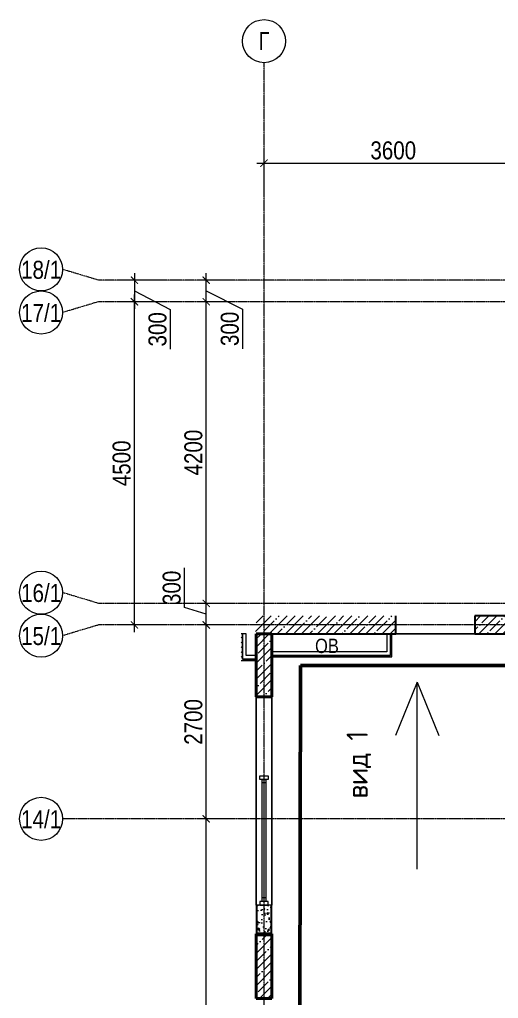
# Model space of a CAD drawing. Header units: millimetres. Extents: x -24360 to 609566, y -391049 to 148426.
# Drawn here: x 210995 to 217665, y -186750 to -173121 of the extents above; entities that cross this region are included whole.
import ezdxf
from ezdxf.enums import TextEntityAlignment as Align

# ---------------------------------------------------------------- set-up
doc = ezdxf.new("R2010")
doc.units = ezdxf.units.MM
doc.linetypes.add('CENTER2', pattern=[28.575, 19.05, -3.175, 3.175, -3.175])
doc.linetypes.add('HIDDEN2', pattern=[4.7625, 3.175, -1.5875])
doc.layers.get('Defpoints').update_dxf_attribs({"color": 140})
for name, color, linetype, lineweight in [('АР_Колонны', 70, 'Continuous', 30), ('АР_Окна', 4, 'Continuous', 5), ('АР_Оси_РД_размер', 8, 'Continuous', 0), ('АР_Стены ГКЛ', 1, 'Continuous', 15), ('АР_Стены ЖБ', 7, 'Continuous', 30), ('АР_Стены ПЕНОблок', 52, 'Continuous', 20), ('АР_Тонкая', 254, 'Continuous', 5), ('АР_Штриховка', 8, 'Continuous', 0), ('ОВ_Отопление', 30, 'Continuous', 5), ('Основные линии', 7, 'Continuous', 30), ('Размеры', 7, 'Continuous', 15)]:
    doc.layers.add(name, color=color, linetype=linetype, lineweight=lineweight)
for name, color, linetype, lineweight, true_color in [('АР_Оси_РД_100', 7, 'Continuous', 0, 0x525252), ('РД_Витраж_вн', 7, 'Continuous', 25, 0x148aff), ('РД_проем_инж перемыч_фахверк', 7, 'Continuous', 18, 0xff1f1f)]:
    doc.layers.add(name, color=color, linetype=linetype, lineweight=lineweight, true_color=true_color)
doc.layers.add('РД_Проем', color=230, linetype='Continuous', lineweight=0, plot=False)
doc.styles.add('style1', font='ARIALN.TTF')
doc.styles.add('ккк', font='isocpeur.ttf', dxfattribs={"width": 0.85, "oblique": 15})
doc.styles.add('СПДС', font='isocpeur.ttf', dxfattribs={"width": 0.9})
doc.dimstyles.new('Dim100_ареал', dxfattribs={"dimscale": 100, "dimtxt": 2.5, "dimasz": 1, "dimexe": 1, "dimexo": 1, "dimgap": 0.5, "dimtad": 1, "dimzin": 12, "dimdsep": 46, "dimtxsty": 'style1', "dimblk": 'ARCHTICK', "dimcen": 1, "dimdle": 1, "dimclrd": 256, "dimclre": 256, "dimaunit": 1, "dimadec": 0, "dimazin": 3, "dimtfac": 1, "dimtmove": 1, "dimatfit": 3, "dimldrblk": 'OPEN30', "dimfxl": 4, "dimfxlon": 1, "dimtolj": 1, "dimtzin": 0, "dimlwd": 9, "dimlwe": 9, "dimarcsym": 0})
pattern_1 = [(45, (206600, -245450), (-112.2532, 112.2532), []), (45, (206712.25, -245450), (-112.2532, 112.2532), [198.4375, -39.6875, 0, -39.6875])]
pattern_2 = [(45, (206600, -245450), (-33.67596, 33.67596), [])]

# ---------------------------------------------------------------- blocks, each defined once
blk = doc.blocks.new('A-iden')
at = {"linetype": 'Continuous', "lineweight": 5}
blk.add_circle((0, -4), 3, dxfattribs=at)
at = {"color": 0, "linetype": 'Continuous', "lineweight": 20, "style": 'ккк', "width": 0.85}
blk.add_attdef('ID', text='', height=4, dxfattribs=at).set_placement((0.31, -3.85), align=Align.MIDDLE_CENTER)
blk = doc.blocks.new('_ArchTick')
at = {"color": 0, "linetype": 'ByBlock', "const_width": 0.15}
blk.add_lwpolyline([(-0.5, -0.5), (0.5, 0.5)], dxfattribs=at)
blk = doc.blocks.new('*D353')
at = {"layer": 'Defpoints', "color": 0, "lineweight": 15, "transparency": 16777216}
for p in [(213595, -184250), (214595, -184250), (214595, -190850)]:
    blk.add_point(p, dxfattribs=at)
at = {"layer": 'АР_Оси_РД_размер', "lineweight": 9, "transparency": 16777216}
for p, q in [((213995, -184250), (213495, -184250)), ((213595, -190950), (213595, -184150)), ((213995, -190850), (213495, -190850))]:
    blk.add_line(p, q, dxfattribs=at)
at = {"layer": 'АР_Оси_РД_размер', "lineweight": 9, "transparency": 16777216, "xscale": 100, "yscale": 100, "zscale": 100}
for p, rotation in [((213595, -184250), 90), ((213595, -190850), 270)]:
    blk.add_blockref('_ArchTick', p, dxfattribs=dict(at, rotation=rotation))
at = {"layer": 'АР_Оси_РД_размер', "color": 0, "transparency": 16777216, "insert": (213417, -187550), "char_height": 250, "attachment_point": 5, "rotation": 90, "style": 'style1'}
blk.add_mtext('\\A1;6600', dxfattribs=at)
blk = doc.blocks.new('_Open30')
at = {"color": 0, "linetype": 'ByBlock', "lineweight": -2}
for p, q in [((-1, 0.27), (0, 0)), ((0, 0), (-1, -0.27)), ((0, 0), (-1, 0))]:
    blk.add_line(p, q, dxfattribs=at)
blk = doc.blocks.new('*D354')
at = {"layer": 'Defpoints', "color": 0, "lineweight": 15, "transparency": 16777216}
for p in [(213595, -181550), (214595, -181550), (214595, -184250)]:
    blk.add_point(p, dxfattribs=at)
at = {"layer": 'АР_Оси_РД_размер', "lineweight": 9, "transparency": 16777216}
for p, q in [((213595, -184350), (213595, -181450)), ((213995, -181550), (213495, -181550)), ((213995, -184250), (213495, -184250))]:
    blk.add_line(p, q, dxfattribs=at)
at = {"layer": 'АР_Оси_РД_размер', "lineweight": 9, "transparency": 16777216, "xscale": 100, "yscale": 100, "zscale": 100}
for p, rotation in [((213595, -181550), 90), ((213595, -184250), 270)]:
    blk.add_blockref('_ArchTick', p, dxfattribs=dict(at, rotation=rotation))
at = {"layer": 'АР_Оси_РД_размер', "color": 0, "transparency": 16777216, "insert": (213417, -182900), "char_height": 250, "attachment_point": 5, "rotation": 90, "style": 'style1'}
blk.add_mtext('\\A1;2700', dxfattribs=at)
blk = doc.blocks.new('*D355')
at = {"layer": 'Defpoints', "color": 0, "lineweight": 15, "transparency": 16777216}
for p in [(213595, -181250), (214595, -181250), (214595, -181550)]:
    blk.add_point(p, dxfattribs=at)
at = {"layer": 'АР_Оси_РД_размер', "lineweight": 9, "transparency": 16777216}
for p, q in [((213292, -181309), (213292, -180757)), ((213995, -181250), (213495, -181250)), ((213595, -181650), (213595, -181150)), ((213595, -181400), (213292, -181309)), ((213995, -181550), (213495, -181550))]:
    blk.add_line(p, q, dxfattribs=at)
at = {"layer": 'АР_Оси_РД_размер', "lineweight": 9, "transparency": 16777216, "xscale": 100, "yscale": 100, "zscale": 100}
for p, rotation in [((213595, -181250), 90), ((213595, -181550), 270)]:
    blk.add_blockref('_ArchTick', p, dxfattribs=dict(at, rotation=rotation))
at = {"layer": 'АР_Оси_РД_размер', "color": 0, "transparency": 16777216, "insert": (213115, -181033), "char_height": 250, "attachment_point": 5, "rotation": 90, "style": 'style1'}
blk.add_mtext('\\A1;300', dxfattribs=at)
blk = doc.blocks.new('*D356')
at = {"layer": 'Defpoints', "color": 0, "lineweight": 15, "transparency": 16777216}
for p in [(213595, -177050), (214595, -177050), (214595, -181250)]:
    blk.add_point(p, dxfattribs=at)
at = {"layer": 'АР_Оси_РД_размер', "lineweight": 9, "transparency": 16777216}
for p, q in [((213595, -181350), (213595, -176950)), ((213995, -177050), (213495, -177050)), ((213995, -181250), (213495, -181250))]:
    blk.add_line(p, q, dxfattribs=at)
at = {"layer": 'АР_Оси_РД_размер', "lineweight": 9, "transparency": 16777216, "xscale": 100, "yscale": 100, "zscale": 100}
for p, rotation in [((213595, -177050), 90), ((213595, -181250), 270)]:
    blk.add_blockref('_ArchTick', p, dxfattribs=dict(at, rotation=rotation))
at = {"layer": 'АР_Оси_РД_размер', "color": 0, "transparency": 16777216, "insert": (213417, -179150), "char_height": 250, "attachment_point": 5, "rotation": 90, "style": 'style1'}
blk.add_mtext('\\A1;4200', dxfattribs=at)
blk = doc.blocks.new('*D357')
at = {"layer": 'Defpoints', "color": 0, "lineweight": 15, "transparency": 16777216}
for p in [(213595, -176750), (214595, -176750), (214595, -177050)]:
    blk.add_point(p, dxfattribs=at)
at = {"layer": 'АР_Оси_РД_размер', "lineweight": 9, "transparency": 16777216}
for p, q in [((213995, -176750), (213495, -176750)), ((213595, -177150), (213595, -176650)), ((213595, -176900), (214102, -177152)), ((213995, -177050), (213495, -177050)), ((214102, -177152), (214102, -177704))]:
    blk.add_line(p, q, dxfattribs=at)
at = {"layer": 'АР_Оси_РД_размер', "lineweight": 9, "transparency": 16777216, "xscale": 100, "yscale": 100, "zscale": 100}
for p, rotation in [((213595, -176750), 90), ((213595, -177050), 270)]:
    blk.add_blockref('_ArchTick', p, dxfattribs=dict(at, rotation=rotation))
at = {"layer": 'АР_Оси_РД_размер', "color": 0, "transparency": 16777216, "insert": (213924, -177428), "char_height": 250, "attachment_point": 5, "rotation": 90, "style": 'style1'}
blk.add_mtext('\\A1;300', dxfattribs=at)
blk = doc.blocks.new('*D366')
at = {"layer": 'Defpoints', "color": 0, "lineweight": 15, "transparency": 16777216}
for p in [(212595, -177050), (214595, -177050), (214595, -181550)]:
    blk.add_point(p, dxfattribs=at)
at = {"layer": 'АР_Оси_РД_размер', "lineweight": 9, "transparency": 16777216}
for p, q in [((212595, -181650), (212595, -176950)), ((212995, -177050), (212495, -177050)), ((212995, -181550), (212495, -181550))]:
    blk.add_line(p, q, dxfattribs=at)
at = {"layer": 'АР_Оси_РД_размер', "lineweight": 9, "transparency": 16777216, "xscale": 100, "yscale": 100, "zscale": 100}
for p, rotation in [((212595, -177050), 90), ((212595, -181550), 270)]:
    blk.add_blockref('_ArchTick', p, dxfattribs=dict(at, rotation=rotation))
at = {"layer": 'АР_Оси_РД_размер', "color": 0, "transparency": 16777216, "insert": (212417, -179300), "char_height": 250, "attachment_point": 5, "rotation": 90, "style": 'style1'}
blk.add_mtext('\\A1;4500', dxfattribs=at)
blk = doc.blocks.new('*D367')
at = {"layer": 'Defpoints', "color": 0, "lineweight": 15, "transparency": 16777216}
for p in [(214595, -176750), (212595, -177050), (214595, -177050)]:
    blk.add_point(p, dxfattribs=at)
at = {"layer": 'АР_Оси_РД_размер', "lineweight": 9, "transparency": 16777216}
for p, q in [((212995, -176750), (212495, -176750)), ((212595, -176650), (212595, -177150)), ((212595, -176900), (213095, -177158)), ((212995, -177050), (212495, -177050)), ((213095, -177158), (213095, -177710))]:
    blk.add_line(p, q, dxfattribs=at)
at = {"layer": 'АР_Оси_РД_размер', "lineweight": 9, "transparency": 16777216, "xscale": 100, "yscale": 100, "zscale": 100}
for p, rotation in [((212595, -176750), 90), ((212595, -177050), 270)]:
    blk.add_blockref('_ArchTick', p, dxfattribs=dict(at, rotation=rotation))
at = {"layer": 'АР_Оси_РД_размер', "color": 0, "transparency": 16777216, "insert": (212917, -177434), "char_height": 250, "attachment_point": 5, "rotation": 90, "style": 'style1'}
blk.add_mtext('\\A1;300', dxfattribs=at)
blk = doc.blocks.new('*D358')
at = {"layer": 'Defpoints', "color": 0, "lineweight": 15, "transparency": 16777216}
for p in [(218000, -175121), (214400, -176621), (218000, -176621)]:
    blk.add_point(p, dxfattribs=at)
at = {"layer": 'АР_Оси_РД_размер', "lineweight": 9, "transparency": 16777216}
for p, q in [((214300, -175121), (218100, -175121)), ((214400, -175521), (214400, -175021)), ((218000, -175521), (218000, -175021))]:
    blk.add_line(p, q, dxfattribs=at)
at = {"layer": 'АР_Оси_РД_размер', "lineweight": 9, "transparency": 16777216, "xscale": 100, "yscale": 100, "zscale": 100, "rotation": 180}
blk.add_blockref('_ArchTick', (214400, -175121), dxfattribs=at)
at = {"layer": 'АР_Оси_РД_размер', "lineweight": 9, "transparency": 16777216, "xscale": 100, "yscale": 100, "zscale": 100}
blk.add_blockref('_ArchTick', (218000, -175121), dxfattribs=at)
at = {"layer": 'АР_Оси_РД_размер', "color": 0, "transparency": 16777216, "insert": (216200, -174944), "char_height": 250, "attachment_point": 5, "style": 'style1'}
blk.add_mtext('\\A1;3600', dxfattribs=at)

msp = doc.modelspace()

# ---------------------------------------------------------------- hatches: boundary and pattern name
at = {"layer": 'АР_Стены ГКЛ', "linetype": 'Continuous', "lineweight": 0, "true_color": 0x000000}
h = msp.add_hatch(dxfattribs=at)
h.set_pattern_fill('ANSI31', color=18, scale=15, style=0)
h.set_pattern_definition([(45, (206600, -245450), (-33.67596, 33.67596), [])])
h.paths.add_polyline_path([(214080, -182045), (214100, -182025), (214100, -181675), (214080, -181675)], flags=0)
h = msp.add_hatch(dxfattribs=at)
h.set_pattern_fill('ANSI31', color=18, scale=15, angle=-360, style=0)
h.set_pattern_definition(pattern_2)
h.paths.add_polyline_path([(216180, -181675), (216160, -181675), (216160, -181975), (216180, -181995)], flags=0)
h = msp.add_hatch(dxfattribs=at)
h.set_pattern_fill('ANSI31', color=18, scale=15, angle=360, style=0)
h.set_pattern_definition(pattern_2)
h.paths.add_polyline_path([(214290, -182045), (214290, -182025), (214100, -182025), (214080, -182045)], flags=0)
h = msp.add_hatch(dxfattribs=at)
h.set_pattern_fill('ANSI31', color=18, scale=15, style=0)
h.set_pattern_definition(pattern_2)
h.paths.add_polyline_path([(216180, -181995), (216160, -181975), (214510, -181975), (214510, -181995)], flags=0)
at = {"layer": 'АР_Штриховка', "linetype": 'Continuous', "lineweight": 5, "true_color": 0x000000}
h = msp.add_hatch(dxfattribs=at)
h.set_pattern_fill('ANSI35', color=18, scale=25, style=0)
h.set_pattern_definition(pattern_1)
h.paths.add_polyline_path([(214280, -181425), (214280, -181675), (216234.302, -181675), (216234.302, -181425)])
h.paths.add_polyline_path([(217334.302, -181425), (217334.302, -181675), (219625, -181675), (219375, -181425)])
h = msp.add_hatch(dxfattribs=at)
h.set_pattern_fill('ANSI35', color=18, scale=25, style=0)
h.set_pattern_definition(pattern_1)
h.paths.add_polyline_path([(214290, -182550), (214510, -182550), (214510, -181675), (214290, -181675)], flags=0)
at = {"layer": 'АР_Штриховка', "linetype": 'Continuous', "lineweight": 0, "true_color": 0x000000}
h = msp.add_hatch(dxfattribs=at)
h.set_pattern_fill('AR-CONC', color=18, angle=-315, style=0)
h.set_pattern_definition([(95, (206600, -245450), (140.09465, 117.55338), [19.05, -209.55]), (40, (206600, -245450), (-160.01845, 110.1767), [15.24, -167.6406]), (145.45144, (206611.67, -245440.2), (-19.9238, 227.7301), [16.19, -178.09024]), (91.1842, (206564.08, -245414.08), (221.41024, 161.9534), [28.575, -314.325]), (141.63556, (206582.53, -245400.58), (-7.0866, 342.8268), [24.285, -267.1356]), (36.18415, (206564.08, -245414.08), (-7.0866, 342.8268), [22.86, -251.4597]), (66, (206591.02, -245405.1), (179.51998, 34.89515), [19.05, -209.55]), (11, (206591.02, -245405.1), (-86.5399, 173.9412), [15.24, -167.64]), (116.45144, (206605.98, -245402.19), (92.98005, 208.83634), [16.19, -178.08994]), (82.5, (206600, -245450), (-57.60547, 61.973414), [0, -165.608, 0, -170.18, 0, -168.275]), (52.5, (206600, -245450), (-23.58973, 118.087), [0, -97.028, 0, -161.798, 0, -64.135]), (12.5, (206559.95, -245490.05), (99.92786, 91.826196), [0, -63.5, 0, -198.12, 0, -262.89]), (2.5, (206541.99, -245508.01), (86.7639, 122.7224), [0, -82.55, 0, -131.572, 0, -186.69])])
h.paths.add_polyline_path([(214500, -185450), (214300, -185450), (214300, -185875), (214500, -185875)], flags=0)
at = {"layer": 'АР_Штриховка', "linetype": 'Continuous', "lineweight": 5, "true_color": 0x000000}
h = msp.add_hatch(dxfattribs=at)
h.set_pattern_fill('ANSI35', color=18, scale=25, style=0)
h.set_pattern_definition(pattern_1)
h.paths.add_polyline_path([(214290, -186750), (214510, -186750), (214510, -185850), (214290, -185850)], flags=0)

# ---------------------------------------------------------------- linework, layer by layer
at = {"color": 1, "lineweight": 50}
msp.add_lwpolyline([(214908, -182115), (219925, -182115), (219925, -177559), (226079, -177559), (226079, -183824), (218441, -183824), (218441, -206215), (214863, -206215), (214908, -182115)], dxfattribs=at)
at = {"layer": 'АР_Колонны', "color": 18, "linetype": 'HIDDEN2', "lineweight": 25, "true_color": 0x000000}
for p, q in [((214290, -181675), (214510, -181675)), ((214290, -182550), (214290, -181675)), ((214510, -181675), (214510, -182550)), ((214510, -182550), (214290, -182550)), ((214290, -185850), (214510, -185850)), ((214290, -186750), (214290, -185850)), ((214510, -185850), (214510, -186750)), ((214510, -186750), (214290, -186750))]:
    msp.add_line(p, q, dxfattribs=at)
at = {"layer": 'АР_Колонны', "color": 18, "linetype": 'Continuous', "lineweight": 30, "true_color": 0x000000}
for p, q in [((214510, -181675), (214290, -181675)), ((214290, -181675), (214290, -182550)), ((214510, -182550), (214510, -181675)), ((214290, -182550), (214510, -182550)), ((214510, -185850), (214290, -185850)), ((214290, -185850), (214290, -186750)), ((214510, -186750), (214510, -185850)), ((214290, -186750), (214510, -186750))]:
    msp.add_line(p, q, dxfattribs=at)
at = {"layer": 'АР_Окна', "color": 18, "linetype": 'Continuous', "lineweight": 5, "true_color": 0x000000}
for p, q in [((214290, -185450), (214290, -183650)), ((214510, -185450), (214510, -183650)), ((214425, -183750), (214375, -183750)), ((214400, -185350), (214400, -183750)), ((214425, -185350), (214375, -185350))]:
    msp.add_line(p, q, dxfattribs=at)
for points in [[(214340, -183700), (214340, -183650), (214460, -183650), (214460, -183700)], [(214425, -185400), (214375, -185400), (214375, -183700), (214425, -183700)], [(214340, -185400), (214340, -185450), (214460, -185450), (214460, -185400)]]:
    msp.add_lwpolyline(points, close=True, dxfattribs=at)
at = {"layer": 'АР_Оси_РД_100', "linetype": 'CENTER2'}
msp.add_line((230800, -184250), (211595.043, -184250), dxfattribs=at)
for points in [[(214400, -209450), (214400, -173721.321)], [(230800, -176750), (212095.043, -176750), (211595.043, -176600)], [(230800, -177050), (212095.043, -177050), (211595.043, -177200)], [(230800, -181250), (212095.043, -181250), (211595.043, -181100)], [(230800, -181550), (212095.043, -181550), (211595.043, -181700)]]:
    msp.add_lwpolyline(points, dxfattribs=at)
at = {"layer": 'АР_Стены ГКЛ', "color": 18, "linetype": 'Continuous', "lineweight": 5, "true_color": 0x000000}
for p, q in [((214100, -181675), (214080, -181675)), ((214150, -181675), (214100, -181675)), ((214100, -181675), (214100, -182025)), ((214100, -182025), (214100, -181675)), ((214150, -181975), (214150, -181675)), ((216160, -181675), (216110, -181675)), ((216110, -181675), (216110, -181925)), ((216160, -181975), (216160, -181675)), ((216180, -181675), (216160, -181675)), ((216160, -181675), (216160, -181975)), ((216180, -181995), (216180, -181675)), ((216110, -181925), (214510, -181925)), ((214510, -181925), (214510, -181975)), ((214080, -182045), (214290, -182045)), ((214100, -182025), (214290, -182025)), ((214290, -182025), (214100, -182025)), ((214290, -181975), (214150, -181975)), ((214290, -182025), (214290, -181975)), ((214290, -182045), (214290, -182025)), ((214510, -181975), (216160, -181975)), ((216160, -181975), (214510, -181975)), ((214510, -181975), (214510, -181995)), ((214510, -181995), (216180, -181995))]:
    msp.add_line(p, q, dxfattribs=at)
at = {"layer": 'АР_Стены ЖБ', "color": 18, "linetype": 'Continuous', "lineweight": 30, "true_color": 0x000000}
for p, q in [((216234.302, -181675), (216234.302, -181425)), ((217334.302, -181425), (217334.302, -181675)), ((219375, -181425), (217334.302, -181425)), ((214289.676, -181675), (216234.302, -181675)), ((217334.302, -181675), (219625, -181675))]:
    msp.add_line(p, q, dxfattribs=at)
at = {"layer": 'АР_Стены ЖБ', "color": 18, "linetype": 'Continuous', "lineweight": 40, "true_color": 0x000000}
for p, q in [((214510, -181675), (214290, -181675)), ((214290, -181675), (214290, -182550)), ((214510, -182550), (214510, -181675)), ((214290, -182550), (214510, -182550)), ((214510, -185850), (214290, -185850)), ((214290, -185850), (214290, -186750)), ((214510, -186750), (214510, -185850)), ((214290, -186750), (214510, -186750))]:
    msp.add_line(p, q, dxfattribs=at)
at = {"layer": 'АР_Стены ПЕНОблок', "color": 18, "linetype": 'Continuous', "lineweight": 20, "true_color": 0x000000}
for p, q in [((214500, -185450), (214300, -185450)), ((214300, -185450), (214300, -185875)), ((214500, -185875), (214500, -185450)), ((214300, -185875), (214500, -185875))]:
    msp.add_line(p, q, dxfattribs=at)
at = {"layer": 'АР_Тонкая', "color": 18, "linetype": 'Continuous', "lineweight": 0, "true_color": 0x000000}
for p, q in [((214300, -185450), (214290, -185450)), ((214290, -185450), (214290, -185875)), ((214300, -185875), (214300, -185450)), ((214510, -185450), (214500, -185450)), ((214500, -185450), (214500, -185875)), ((214510, -185875), (214510, -185450)), ((214290, -185875), (214300, -185875)), ((214500, -185875), (214510, -185875))]:
    msp.add_line(p, q, dxfattribs=at)
at = {"layer": 'ОВ_Отопление', "color": 18, "true_color": 0x000000}
for p, q in [((214510, -181675), (216110, -181675)), ((214510, -181925), (214510, -181675)), ((216110, -181675), (216110, -181925)), ((216110, -181925), (214510, -181925))]:
    msp.add_line(p, q, dxfattribs=at)
at = {"layer": 'Размеры'}
for points in [[(216532.805, -182345.912), (216229.53, -183089.085)], [(216532.805, -184950), (216532.805, -182345.912)], [(216532.805, -182345.912), (216836.08, -183089.085)]]:
    msp.add_lwpolyline(points, dxfattribs=at)
at = {"layer": 'РД_Витраж_вн', "color": 18, "linetype": 'Continuous', "lineweight": 25, "true_color": 0x000000}
for p, q in [((217334.302, -181675), (216234.302, -181675)), ((214290, -182550), (214290, -185450)), ((214510, -182550), (214510, -185450))]:
    msp.add_line(p, q, dxfattribs=at)
at = {"layer": 'РД_Проем', "color": 18, "linetype": 'Continuous', "lineweight": 0, "true_color": 0x000000}
for p, q in [((214290, -182550), (214290, -185450)), ((214510, -182550), (214510, -185450))]:
    msp.add_line(p, q, dxfattribs=at)
at = {"layer": 'РД_проем_инж перемыч_фахверк', "color": 18, "linetype": 'Continuous', "lineweight": 18, "true_color": 0x000000}
for p, q in [((214290, -182550), (214290, -185450)), ((214510, -182550), (214510, -185450))]:
    msp.add_line(p, q, dxfattribs=at)

# ---------------------------------------------------------------- block references
at = {"layer": 'АР_Оси_РД_100'}
ref = msp.add_blockref('A-iden', (214400, -173021.321), dxfattribs=dict(at, xscale=100, yscale=100, zscale=100))
ref.add_attrib('ID', 'Г', dxfattribs={"layer": '0', "linetype": 'Continuous', "height": 250, "style": 'style1'}).set_placement((214400, -173421.321), align=Align.MIDDLE)
ref = msp.add_blockref('A-iden', (211295.043, -176200), dxfattribs=dict(at, xscale=100, yscale=100, zscale=100))
ref.add_attrib('ID', '18/1', dxfattribs={"layer": '0', "linetype": 'Continuous', "height": 250, "style": 'style1'}).set_placement((211295.043, -176600), align=Align.MIDDLE)
ref = msp.add_blockref('A-iden', (211295.043, -176800), dxfattribs=dict(at, xscale=100, yscale=100, zscale=100))
ref.add_attrib('ID', '17/1', dxfattribs={"layer": '0', "linetype": 'Continuous', "height": 250, "style": 'style1'}).set_placement((211295.043, -177200), align=Align.MIDDLE)
ref = msp.add_blockref('A-iden', (211295.043, -180700), dxfattribs=dict(at, xscale=100, yscale=100, zscale=100))
ref.add_attrib('ID', '16/1', dxfattribs={"layer": '0', "linetype": 'Continuous', "height": 250, "style": 'style1'}).set_placement((211295.043, -181100), align=Align.MIDDLE)
ref = msp.add_blockref('A-iden', (211295.043, -181300), dxfattribs=dict(at, xscale=100, yscale=100, zscale=100))
ref.add_attrib('ID', '15/1', dxfattribs={"layer": '0', "linetype": 'Continuous', "height": 250, "style": 'style1'}).set_placement((211295.043, -181700), align=Align.MIDDLE)
ref = msp.add_blockref('A-iden', (211295.043, -183850), dxfattribs=dict(at, xscale=100, yscale=100, zscale=100))
ref.add_attrib('ID', '14/1', dxfattribs={"layer": '0', "linetype": 'Continuous', "height": 250, "style": 'style1'}).set_placement((211295.043, -184250), align=Align.MIDDLE)

# ---------------------------------------------------------------- texts
at = {"layer": 'ОВ_Отопление', "color": 18, "lineweight": 50, "true_color": 0x000000, "style": 'style1'}
msp.add_text('ОВ', height=200, dxfattribs=at).set_placement((215110.575, -181941.313))
at = {"layer": 'Основные линии', "insert": (215550, -183964.998), "char_height": 295.2401, "attachment_point": 1, "rotation": 90, "style": 'СПДС'}
msp.add_mtext_dynamic_manual_height_columns('вид 1', width=1990.98948, gutter_width=991.045, heights=[0], dxfattribs=at)

# ---------------------------------------------------------------- dimensions: what is measured, and where the dimension line sits
at = {"layer": 'АР_Оси_РД_размер'}
dim = msp.add_linear_dim(base=(218000, -175121.321), p1=(214400, -176621.321), p2=(218000, -176621.321), dimstyle='Dim100_ареал', dxfattribs=at)
dim.commit()
dim.dimension.update_dxf_attribs({"geometry": '*D358', "text_midpoint": (216200, -174943.678)})
for base, p1, p2, picture, middle in [((212595.043, -177050), (214595.043, -176750), (214595.043, -177050), '*D367', (213095.043, -177207.943)), ((213595.043, -176750), (214595.043, -177050), (214595.043, -176750), '*D357', (214101.684, -177201.506))]:
    dim = msp.add_linear_dim(base=base, p1=p1, p2=p2, angle=90, dimstyle='Dim100_ареал', dxfattribs=at)
    dim.commit()
    dim.dimension.update_dxf_attribs({"geometry": picture, "text_midpoint": middle, "dimtype": 160})
for base, p1, p2, picture, middle in [((212595.043, -177050), (214595.043, -181550), (214595.043, -177050), '*D366', (212417.399, -179300)), ((213595.043, -177050), (214595.043, -181250), (214595.043, -177050), '*D356', (213417.399, -179150)), ((213595.043, -181250), (214595.043, -181550), (214595.043, -181250), '*D355', (213114.756, -181259.207)), ((213595.043, -181550), (214595.043, -184250), (214595.043, -181550), '*D354', (213417.399, -182900)), ((213595.043, -184250), (214595.043, -190850), (214595.043, -184250), '*D353', (213417.399, -187550))]:
    dim = msp.add_linear_dim(base=base, p1=p1, p2=p2, angle=90, dimstyle='Dim100_ареал', dxfattribs=at)
    dim.commit()
    dim.dimension.update_dxf_attribs({"geometry": picture, "text_midpoint": middle})

doc.saveas('drawing.dxf')
